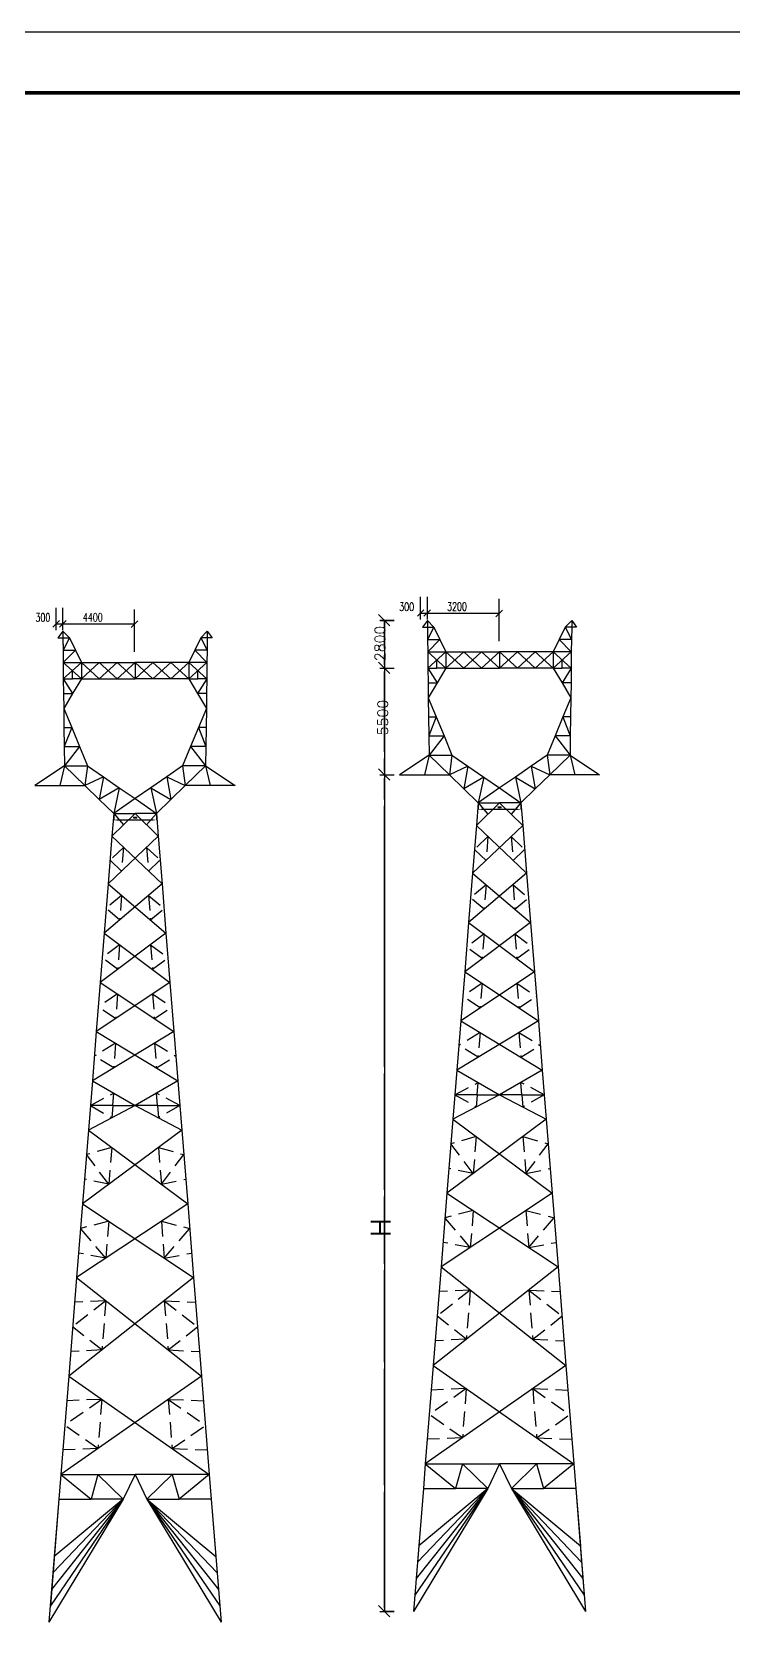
# Model space of a CAD drawing. Header units: millimetres. Extents: x -25344 to 5907, y -19679 to 18215.
# Drawn here: x 4102.9 to 4217.9, y 1079.8 to 1340.6 of the extents above; entities that cross this region are included whole.
import ezdxf

# ---------------------------------------------------------------- set-up
doc = ezdxf.new("R2010")
doc.units = ezdxf.units.MM
doc.linetypes.add('DASHED2', pattern=[7.5, 2.5, -1.25, 2.5, -1.25])
for name, color, linetype, lineweight in [('受力材原始杆件', 1, 'Continuous', 25), ('受力材杆件', 7, 'Continuous', 25), ('辅助材原始杆件', 163, 'DASHED2', 25)]:
    doc.layers.add(name, color=color, linetype=linetype, lineweight=lineweight)
doc.layers.add('标注', color=7, linetype='Continuous')
doc.styles.get("Standard").update_dxf_attribs({"font": 'txt', "bigfont": 'gbcbig.shx'})
doc.styles.add('TBWZ', font='txt.shx', dxfattribs={"width": 0.7, "bigfont": 'hztxt.shx'})

# ---------------------------------------------------------------- blocks, each defined once
blk = doc.blocks.new('_OBLIQUE')
at = {"color": 0, "linetype": 'ByBlock'}
blk.add_line((-0.5, -0.5), (0.5, 0.5), dxfattribs=at)

msp = doc.modelspace()

# ---------------------------------------------------------------- linework, layer by layer
at = {"color": 0}
for p, q in [((3811.02, 1340.63), (4405.02, 1340.63)), ((4159.79, 1245.05), (4161.63, 1243.2)), ((4166.69, 1245.3), (4178.53, 1245.3)), ((4166.69, 1245.3), (4179.55, 1245.3)), ((4106.93, 1243.54), (4118.76, 1243.54)), ((4106.93, 1243.54), (4119.79, 1243.54)), ((4160.76, 1244.06), (4159.99, 1244.06)), ((4159.99, 1244.06), (4162.34, 1244.06)), ((4160, 1244.06), (4162.35, 1244.06)), ((4160.76, 1244.06), (4160.76, 1081.52)), ((4159.78, 1237.24), (4161.62, 1235.39)), ((4159.99, 1236.26), (4162.34, 1236.26)), ((4159.99, 1236.26), (4162.34, 1236.26)), ((4159.79, 1219.75), (4161.63, 1217.9)), ((4159.99, 1218.76), (4162.34, 1218.76)), ((4160, 1218.76), (4162.35, 1218.76)), ((4159.78, 1082.51), (4161.62, 1080.66)), ((4159.99, 1081.53), (4162.34, 1081.53))]:
    msp.add_line(p, q, dxfattribs=at)
at = {"color": 0, "linetype": 'ByBlock'}
for p, q in [((4107.47, 1244.08), (4106.39, 1243)), ((4108.57, 1244.08), (4107.48, 1243)), ((4120.32, 1243.99), (4119.24, 1242.91))]:
    msp.add_line(p, q, dxfattribs=at)
at = {"color": 0, "linetype": 'ByBlock', "lineweight": 25}
msp.add_line((4161.1, 1081.19), (4160.21, 1082.07), dxfattribs=at)
at = {"color": 0, "const_width": 0.6}
msp.add_lwpolyline([(3836.02, 1330.63), (4395.02, 1330.63)], dxfattribs=at)
at = {"layer": '受力材原始杆件', "color": 0}
for p, q in [((4131.7, 1242.3), (4130.63, 1241.23)), ((4131.7, 1242.3), (4132.51, 1241.23)), ((4131.7, 1242.3), (4131.7, 1241.23)), ((4190.39, 1242.98), (4189.41, 1240.97)), ((4191.47, 1244.06), (4190.39, 1242.98)), ((4191.47, 1242.98), (4190.39, 1242.98)), ((4190.39, 1242.98), (4191.43, 1240.97)), ((4191.47, 1242.98), (4191.43, 1240.97)), ((4191.47, 1244.06), (4192.27, 1242.98)), ((4191.47, 1244.06), (4191.47, 1242.98)), ((4192.27, 1242.98), (4191.47, 1242.98)), ((4129.65, 1239.21), (4128.66, 1237.19)), ((4130.63, 1241.23), (4129.65, 1239.21)), ((4131.66, 1239.21), (4129.65, 1239.21)), ((4129.65, 1239.21), (4131.62, 1237.19)), ((4131.7, 1241.23), (4130.63, 1241.23)), ((4130.63, 1241.23), (4131.66, 1239.21)), ((4131.66, 1239.21), (4131.62, 1237.19)), ((4131.7, 1241.23), (4131.66, 1239.21)), ((4132.51, 1241.23), (4131.7, 1241.23)), ((4189.41, 1240.97), (4188.43, 1238.95)), ((4191.43, 1240.97), (4189.41, 1240.97)), ((4189.41, 1240.97), (4191.39, 1238.95)), ((4191.43, 1240.97), (4191.39, 1238.95)), ((4122.8, 1237.19), (4119.86, 1237.19)), ((4119.86, 1237.19), (4122.8, 1234.5)), ((4122.8, 1237.19), (4119.86, 1234.5)), ((4119.86, 1237.19), (4119.86, 1234.5)), ((4125.73, 1237.19), (4122.8, 1237.19)), ((4122.8, 1237.19), (4125.73, 1234.5)), ((4125.73, 1237.19), (4122.8, 1234.5)), ((4128.66, 1237.19), (4125.73, 1237.19)), ((4125.73, 1237.19), (4128.66, 1234.5)), ((4128.66, 1237.19), (4125.73, 1234.5)), ((4131.62, 1237.19), (4128.66, 1237.19)), ((4128.66, 1237.19), (4131.62, 1234.5)), ((4131.62, 1237.19), (4128.66, 1234.5)), ((4128.66, 1237.19), (4128.66, 1234.5)), ((4131.62, 1237.19), (4131.62, 1234.5)), ((4182.56, 1238.95), (4179.63, 1238.95)), ((4179.63, 1238.95), (4182.56, 1236.26)), ((4182.56, 1238.95), (4179.63, 1236.26)), ((4179.63, 1238.95), (4179.63, 1236.26)), ((4185.49, 1238.95), (4182.56, 1238.95)), ((4182.56, 1238.95), (4185.49, 1236.26)), ((4185.49, 1238.95), (4182.56, 1236.26)), ((4188.43, 1238.95), (4185.49, 1238.95)), ((4185.49, 1238.95), (4188.43, 1236.26)), ((4188.43, 1238.95), (4185.49, 1236.26)), ((4191.39, 1238.95), (4188.43, 1238.95)), ((4188.43, 1238.95), (4191.39, 1236.26)), ((4191.39, 1238.95), (4188.43, 1236.26)), ((4188.43, 1238.95), (4188.43, 1236.26)), ((4191.39, 1238.95), (4191.39, 1236.26)), ((4122.8, 1234.5), (4119.86, 1234.5)), ((4125.73, 1234.5), (4122.8, 1234.5)), ((4128.66, 1234.5), (4125.73, 1234.5)), ((4128.66, 1234.5), (4130.11, 1232.08)), ((4128.66, 1234.5), (4130.14, 1234.5)), ((4131.62, 1234.5), (4130.11, 1232.08)), ((4131.62, 1234.5), (4130.14, 1234.5)), ((4131.62, 1234.5), (4131.59, 1232.08)), ((4182.56, 1236.26), (4179.63, 1236.26)), ((4185.49, 1236.26), (4182.56, 1236.26)), ((4188.43, 1236.26), (4185.49, 1236.26)), ((4188.43, 1236.26), (4189.87, 1233.84)), ((4188.43, 1236.26), (4189.91, 1236.26)), ((4191.39, 1236.26), (4189.87, 1233.84)), ((4191.39, 1236.26), (4189.91, 1236.26)), ((4191.39, 1236.26), (4191.35, 1233.84)), ((4131.59, 1232.08), (4130.11, 1232.08)), ((4130.11, 1232.08), (4131.56, 1229.66)), ((4131.59, 1232.08), (4131.56, 1229.66)), ((4191.35, 1233.84), (4189.87, 1233.84)), ((4189.87, 1233.84), (4191.32, 1231.41)), ((4191.32, 1231.41), (4190.02, 1228.27)), ((4191.32, 1231.41), (4191.28, 1228.27)), ((4191.35, 1233.84), (4191.32, 1231.41)), ((4131.56, 1229.66), (4130.26, 1226.52)), ((4131.56, 1229.66), (4131.52, 1226.52)), ((4130.26, 1226.52), (4128.96, 1223.38)), ((4131.52, 1226.52), (4130.26, 1226.52)), ((4130.26, 1226.52), (4131.47, 1223.38)), ((4131.52, 1226.52), (4131.47, 1223.38)), ((4190.02, 1228.27), (4188.72, 1225.13)), ((4191.28, 1228.27), (4190.02, 1228.27)), ((4190.02, 1228.27), (4191.23, 1225.13)), ((4191.28, 1228.27), (4191.23, 1225.13)), ((4188.72, 1225.13), (4187.42, 1222)), ((4191.23, 1225.13), (4188.72, 1225.13)), ((4188.72, 1225.13), (4191.19, 1222)), ((4191.23, 1225.13), (4191.19, 1222)), ((4128.96, 1223.38), (4127.66, 1220.24)), ((4131.47, 1223.38), (4128.96, 1223.38)), ((4128.96, 1223.38), (4131.43, 1220.24)), ((4131.47, 1223.38), (4131.43, 1220.24)), ((4187.42, 1222), (4184.82, 1220.2)), ((4191.19, 1222), (4187.42, 1222)), ((4187.42, 1222), (4187.85, 1218.77)), ((4191.19, 1222), (4187.85, 1218.77)), ((4191.19, 1222), (4196.04, 1218.77)), ((4191.19, 1222), (4191.95, 1218.77)), ((4125.06, 1218.44), (4122.46, 1216.65)), ((4127.66, 1220.24), (4125.06, 1218.44)), ((4125.06, 1218.44), (4128.09, 1217.01)), ((4125.06, 1218.44), (4125.73, 1214.72)), ((4131.43, 1220.24), (4127.66, 1220.24)), ((4127.66, 1220.24), (4128.09, 1217.01)), ((4131.43, 1220.24), (4128.09, 1217.01)), ((4131.43, 1220.24), (4136.28, 1217.01)), ((4131.43, 1220.24), (4132.18, 1217.01)), ((4182.23, 1218.4), (4179.63, 1216.61)), ((4184.82, 1220.2), (4182.23, 1218.4)), ((4182.23, 1218.4), (4185.49, 1216.48)), ((4182.23, 1218.4), (4183.12, 1214.19)), ((4184.82, 1220.2), (4187.85, 1218.77)), ((4184.82, 1220.2), (4185.49, 1216.48)), ((4187.85, 1218.77), (4185.49, 1216.48)), ((4191.95, 1218.77), (4187.85, 1218.77)), ((4196.04, 1218.77), (4191.95, 1218.77)), ((4122.46, 1216.65), (4119.86, 1214.85)), ((4122.46, 1216.65), (4125.73, 1214.72)), ((4122.46, 1216.65), (4123.36, 1212.43)), ((4128.09, 1217.01), (4125.73, 1214.72)), ((4132.18, 1217.01), (4128.09, 1217.01)), ((4136.28, 1217.01), (4132.18, 1217.01)), ((4179.63, 1216.61), (4183.12, 1214.19)), ((4185.49, 1216.48), (4183.12, 1214.19)), ((4119.86, 1214.85), (4123.36, 1212.43)), ((4125.73, 1214.72), (4123.36, 1212.43)), ((4183.12, 1214.19), (4179.63, 1214.19)), ((4179.63, 1214.19), (4183.43, 1210.42)), ((4183.12, 1214.19), (4183.43, 1210.42)), ((4123.36, 1212.43), (4119.86, 1212.43)), ((4119.86, 1212.43), (4123.66, 1208.67)), ((4123.36, 1212.43), (4123.66, 1208.67)), ((4175.83, 1210.42), (4184.05, 1202.62)), ((4183.43, 1210.42), (4184.05, 1202.62)), ((4116.06, 1208.67), (4124.29, 1200.86)), ((4123.66, 1208.67), (4124.29, 1200.86)), ((4175.2, 1202.62), (4184.7, 1194.55)), ((4184.05, 1202.62), (4184.7, 1194.55)), ((4115.44, 1200.86), (4124.93, 1192.79)), ((4124.29, 1200.86), (4124.93, 1192.79)), ((4114.79, 1192.79), (4125.58, 1184.72)), ((4124.93, 1192.79), (4125.58, 1184.72)), ((4174.56, 1194.55), (4185.34, 1186.47)), ((4184.7, 1194.55), (4185.34, 1186.47)), ((4114.15, 1184.72), (4126.23, 1176.64)), ((4125.58, 1184.72), (4126.23, 1176.64)), ((4173.91, 1186.47), (4185.99, 1178.4)), ((4185.34, 1186.47), (4185.99, 1178.4)), ((4113.5, 1176.64), (4126.87, 1168.57)), ((4126.23, 1176.64), (4126.87, 1168.57)), ((4173.26, 1178.4), (4186.63, 1170.33)), ((4185.99, 1178.4), (4186.63, 1170.33)), ((4186.63, 1170.33), (4179.63, 1166.29)), ((4186.63, 1170.33), (4186.96, 1166.29)), ((4126.87, 1168.57), (4119.86, 1164.53)), ((4126.87, 1168.57), (4127.19, 1164.53)), ((4183.29, 1166.29), (4179.63, 1166.29)), ((4179.63, 1166.29), (4187.28, 1162.25)), ((4183.29, 1166.29), (4186.96, 1166.29)), ((4186.96, 1166.29), (4187.28, 1162.25)), ((4123.53, 1164.53), (4119.86, 1164.53)), ((4119.86, 1164.53), (4127.52, 1160.5)), ((4123.53, 1164.53), (4127.19, 1164.53)), ((4127.19, 1164.53), (4127.52, 1160.5)), ((4187.28, 1162.25), (4171, 1150.15)), ((4187.28, 1162.25), (4188.25, 1150.15)), ((4127.52, 1160.5), (4111.24, 1148.39)), ((4127.52, 1160.5), (4128.49, 1148.39)), ((4128.49, 1148.39), (4110.27, 1136.28)), ((4128.49, 1148.39), (4129.45, 1136.28)), ((4188.25, 1150.15), (4170.03, 1138.04)), ((4188.25, 1150.15), (4189.22, 1138.04)), ((4189.22, 1138.04), (4168.74, 1121.89)), ((4189.22, 1138.04), (4190.51, 1121.89)), ((4129.45, 1136.28), (4108.98, 1120.13)), ((4129.45, 1136.28), (4130.75, 1120.13)), ((4190.51, 1121.89), (4167.45, 1105.74)), ((4190.51, 1121.89), (4191.8, 1105.74)), ((4130.75, 1120.13), (4107.69, 1103.99)), ((4130.75, 1120.13), (4132.04, 1103.99)), ((4107.69, 1103.99), (4112.65, 1099.95)), ((4113.78, 1103.99), (4112.65, 1099.95)), ((4113.78, 1103.99), (4117.93, 1099.95)), ((4125.95, 1103.99), (4119.86, 1103.99)), ((4119.86, 1103.99), (4121.8, 1099.95)), ((4132.04, 1103.99), (4125.95, 1103.99)), ((4132.04, 1103.99), (4132.36, 1099.95)), ((4167.45, 1105.74), (4172.41, 1101.71)), ((4173.54, 1105.74), (4172.41, 1101.71)), ((4173.54, 1105.74), (4177.69, 1101.71)), ((4185.71, 1105.74), (4179.63, 1105.74)), ((4179.63, 1105.74), (4181.56, 1101.71)), ((4191.8, 1105.74), (4185.71, 1105.74)), ((4191.8, 1105.74), (4192.12, 1101.71)), ((4167.13, 1101.71), (4172.41, 1101.71)), ((4177.69, 1101.71), (4172.41, 1101.71)), ((4181.56, 1101.71), (4192.88, 1092.29)), ((4181.56, 1101.71), (4193.09, 1089.6)), ((4181.56, 1101.71), (4193.31, 1086.91)), ((4181.56, 1101.71), (4193.52, 1084.22)), ((4181.56, 1101.71), (4193.74, 1081.52)), ((4192.12, 1101.71), (4192.88, 1092.29)), ((4192.12, 1101.71), (4193.09, 1089.6)), ((4192.12, 1101.71), (4193.31, 1086.91)), ((4192.12, 1101.71), (4193.52, 1084.22)), ((4192.12, 1101.71), (4193.74, 1081.52)), ((4107.37, 1099.95), (4112.65, 1099.95)), ((4117.93, 1099.95), (4112.65, 1099.95)), ((4121.8, 1099.95), (4133.11, 1090.53)), ((4121.8, 1099.95), (4133.33, 1087.84)), ((4121.8, 1099.95), (4133.55, 1085.15)), ((4121.8, 1099.95), (4133.76, 1082.46)), ((4121.8, 1099.95), (4133.98, 1079.77)), ((4132.36, 1099.95), (4133.11, 1090.53)), ((4132.36, 1099.95), (4133.33, 1087.84)), ((4132.36, 1099.95), (4133.55, 1085.15)), ((4132.36, 1099.95), (4133.76, 1082.46)), ((4132.36, 1099.95), (4133.98, 1079.77))]:
    msp.add_line(p, q, dxfattribs=at)
at = {"layer": '受力材杆件', "color": 0}
for p, q in [((4108.02, 1242.3), (4107.22, 1241.23)), ((4108.02, 1242.3), (4108.02, 1241.23)), ((4108.02, 1242.3), (4109.1, 1241.23)), ((4167.79, 1244.06), (4166.98, 1242.98)), ((4166.98, 1242.98), (4167.79, 1242.98)), ((4167.79, 1244.06), (4167.79, 1242.98)), ((4167.79, 1244.06), (4168.86, 1242.98)), ((4167.79, 1242.98), (4168.86, 1242.98)), ((4167.79, 1242.98), (4167.83, 1240.97)), ((4168.86, 1242.98), (4167.83, 1240.97)), ((4168.86, 1242.98), (4169.84, 1240.97)), ((4107.22, 1241.23), (4108.02, 1241.23)), ((4108.02, 1241.23), (4109.1, 1241.23)), ((4108.02, 1241.23), (4108.06, 1239.21)), ((4109.1, 1241.23), (4108.06, 1239.21)), ((4108.06, 1239.21), (4110.08, 1239.21)), ((4108.06, 1239.21), (4108.1, 1237.19)), ((4110.08, 1239.21), (4108.1, 1237.19)), ((4109.1, 1241.23), (4110.08, 1239.21)), ((4110.08, 1239.21), (4111.06, 1237.19)), ((4167.83, 1240.97), (4169.84, 1240.97)), ((4167.83, 1240.97), (4167.87, 1238.95)), ((4169.84, 1240.97), (4167.87, 1238.95)), ((4169.84, 1240.97), (4170.83, 1238.95)), ((4108.1, 1237.19), (4111.06, 1237.19)), ((4108.1, 1237.19), (4108.1, 1234.5)), ((4111.06, 1237.19), (4108.1, 1234.5)), ((4108.1, 1237.19), (4111.06, 1234.5)), ((4111.06, 1237.19), (4114, 1237.19)), ((4111.06, 1237.19), (4111.06, 1234.5)), ((4114, 1237.19), (4111.06, 1234.5)), ((4111.06, 1237.19), (4114, 1234.5)), ((4114, 1237.19), (4116.93, 1237.19)), ((4116.93, 1237.19), (4114, 1234.5)), ((4114, 1237.19), (4116.93, 1234.5)), ((4116.93, 1237.19), (4119.86, 1237.19)), ((4119.86, 1237.19), (4116.93, 1234.5)), ((4116.93, 1237.19), (4119.86, 1234.5)), ((4167.87, 1238.95), (4170.83, 1238.95)), ((4167.87, 1238.95), (4167.87, 1236.26)), ((4170.83, 1238.95), (4167.87, 1236.26)), ((4167.87, 1238.95), (4170.83, 1236.26)), ((4170.83, 1238.95), (4173.76, 1238.95)), ((4170.83, 1238.95), (4170.83, 1236.26)), ((4173.76, 1238.95), (4170.83, 1236.26)), ((4170.83, 1238.95), (4173.76, 1236.26)), ((4173.76, 1238.95), (4176.69, 1238.95)), ((4176.69, 1238.95), (4173.76, 1236.26)), ((4173.76, 1238.95), (4176.69, 1236.26)), ((4176.69, 1238.95), (4179.63, 1238.95)), ((4179.63, 1238.95), (4176.69, 1236.26)), ((4176.69, 1238.95), (4179.63, 1236.26)), ((4108.1, 1234.5), (4108.14, 1232.08)), ((4108.1, 1234.5), (4109.62, 1232.08)), ((4108.1, 1234.5), (4109.58, 1234.5)), ((4111.06, 1234.5), (4109.58, 1234.5)), ((4111.06, 1234.5), (4109.62, 1232.08)), ((4111.06, 1234.5), (4114, 1234.5)), ((4114, 1234.5), (4116.93, 1234.5)), ((4116.93, 1234.5), (4119.86, 1234.5)), ((4167.87, 1236.26), (4167.9, 1233.84)), ((4167.87, 1236.26), (4169.38, 1233.84)), ((4167.87, 1236.26), (4169.35, 1236.26)), ((4170.83, 1236.26), (4169.35, 1236.26)), ((4170.83, 1236.26), (4169.38, 1233.84)), ((4170.83, 1236.26), (4173.76, 1236.26)), ((4173.76, 1236.26), (4176.69, 1236.26)), ((4176.69, 1236.26), (4179.63, 1236.26)), ((4108.14, 1232.08), (4109.62, 1232.08)), ((4108.14, 1232.08), (4108.17, 1229.66)), ((4109.62, 1232.08), (4108.17, 1229.66)), ((4167.9, 1233.84), (4169.38, 1233.84)), ((4167.9, 1233.84), (4167.93, 1231.41)), ((4169.38, 1233.84), (4167.93, 1231.41)), ((4167.93, 1231.41), (4167.97, 1228.27)), ((4167.93, 1231.41), (4169.23, 1228.27)), ((4108.17, 1229.66), (4108.21, 1226.52)), ((4108.17, 1229.66), (4109.47, 1226.52)), ((4108.21, 1226.52), (4109.47, 1226.52)), ((4108.21, 1226.52), (4108.26, 1223.38)), ((4109.47, 1226.52), (4108.26, 1223.38)), ((4109.47, 1226.52), (4110.77, 1223.38)), ((4167.97, 1228.27), (4169.23, 1228.27)), ((4167.97, 1228.27), (4168.02, 1225.13)), ((4169.23, 1228.27), (4168.02, 1225.13)), ((4169.23, 1228.27), (4170.53, 1225.13)), ((4168.02, 1225.13), (4170.53, 1225.13)), ((4168.02, 1225.13), (4168.06, 1222)), ((4170.53, 1225.13), (4168.06, 1222)), ((4170.53, 1225.13), (4171.83, 1222)), ((4108.26, 1223.38), (4110.77, 1223.38)), ((4108.26, 1223.38), (4108.3, 1220.24)), ((4110.77, 1223.38), (4108.3, 1220.24)), ((4110.77, 1223.38), (4112.07, 1220.24)), ((4168.06, 1222), (4163.21, 1218.77)), ((4168.06, 1222), (4167.3, 1218.77)), ((4168.06, 1222), (4171.83, 1222)), ((4168.06, 1222), (4171.4, 1218.77)), ((4171.83, 1222), (4171.4, 1218.77)), ((4171.83, 1222), (4174.43, 1220.2)), ((4108.3, 1220.24), (4103.45, 1217.01)), ((4108.3, 1220.24), (4107.54, 1217.01)), ((4108.3, 1220.24), (4112.07, 1220.24)), ((4108.3, 1220.24), (4111.64, 1217.01)), ((4112.07, 1220.24), (4111.64, 1217.01)), ((4114.67, 1218.44), (4111.64, 1217.01)), ((4112.07, 1220.24), (4114.67, 1218.44)), ((4114.67, 1218.44), (4114, 1214.72)), ((4114.67, 1218.44), (4117.26, 1216.65)), ((4163.21, 1218.77), (4167.3, 1218.77)), ((4167.3, 1218.77), (4171.4, 1218.77)), ((4174.43, 1220.2), (4171.4, 1218.77)), ((4171.4, 1218.77), (4173.76, 1216.48)), ((4174.43, 1220.2), (4173.76, 1216.48)), ((4177.03, 1218.4), (4173.76, 1216.48)), ((4174.43, 1220.2), (4177.03, 1218.4)), ((4177.03, 1218.4), (4176.13, 1214.19)), ((4177.03, 1218.4), (4179.63, 1216.61)), ((4103.45, 1217.01), (4107.54, 1217.01)), ((4107.54, 1217.01), (4111.64, 1217.01)), ((4111.64, 1217.01), (4114, 1214.72)), ((4117.26, 1216.65), (4114, 1214.72)), ((4117.26, 1216.65), (4116.37, 1212.43)), ((4117.26, 1216.65), (4119.86, 1214.85)), ((4173.76, 1216.48), (4176.13, 1214.19)), ((4179.63, 1216.61), (4176.13, 1214.19)), ((4114, 1214.72), (4116.37, 1212.43)), ((4119.86, 1214.85), (4116.37, 1212.43)), ((4176.13, 1214.19), (4175.83, 1210.42)), ((4179.63, 1214.19), (4175.83, 1210.42)), ((4176.13, 1214.19), (4179.63, 1214.19)), ((4116.37, 1212.43), (4116.06, 1208.67)), ((4119.86, 1212.43), (4116.06, 1208.67)), ((4116.37, 1212.43), (4119.86, 1212.43)), ((4183.43, 1210.42), (4175.2, 1202.62)), ((4175.83, 1210.42), (4175.2, 1202.62)), ((4123.66, 1208.67), (4115.44, 1200.86)), ((4116.06, 1208.67), (4115.44, 1200.86)), ((4184.05, 1202.62), (4174.56, 1194.55)), ((4175.2, 1202.62), (4174.56, 1194.55)), ((4124.29, 1200.86), (4114.79, 1192.79)), ((4115.44, 1200.86), (4114.79, 1192.79)), ((4124.93, 1192.79), (4114.15, 1184.72)), ((4114.79, 1192.79), (4114.15, 1184.72)), ((4184.7, 1194.55), (4173.91, 1186.47)), ((4174.56, 1194.55), (4173.91, 1186.47)), ((4125.58, 1184.72), (4113.5, 1176.64)), ((4114.15, 1184.72), (4113.5, 1176.64)), ((4185.34, 1186.47), (4173.26, 1178.4)), ((4173.91, 1186.47), (4173.26, 1178.4)), ((4126.23, 1176.64), (4112.86, 1168.57)), ((4113.5, 1176.64), (4112.86, 1168.57)), ((4185.99, 1178.4), (4172.62, 1170.33)), ((4173.26, 1178.4), (4172.62, 1170.33)), ((4172.62, 1170.33), (4172.3, 1166.29)), ((4172.62, 1170.33), (4179.63, 1166.29)), ((4112.86, 1168.57), (4112.53, 1164.53)), ((4112.86, 1168.57), (4119.86, 1164.53)), ((4172.3, 1166.29), (4171.97, 1162.25)), ((4179.63, 1166.29), (4171.97, 1162.25)), ((4175.96, 1166.29), (4172.3, 1166.29)), ((4175.96, 1166.29), (4179.63, 1166.29)), ((4112.53, 1164.53), (4112.21, 1160.5)), ((4119.86, 1164.53), (4112.21, 1160.5)), ((4116.2, 1164.53), (4112.53, 1164.53)), ((4116.2, 1164.53), (4119.86, 1164.53)), ((4171.97, 1162.25), (4171, 1150.15)), ((4171.97, 1162.25), (4188.25, 1150.15)), ((4112.21, 1160.5), (4111.24, 1148.39)), ((4112.21, 1160.5), (4128.49, 1148.39)), ((4111.24, 1148.39), (4110.27, 1136.28)), ((4111.24, 1148.39), (4129.45, 1136.28)), ((4171, 1150.15), (4170.03, 1138.04)), ((4171, 1150.15), (4189.22, 1138.04)), ((4170.03, 1138.04), (4168.74, 1121.89)), ((4170.03, 1138.04), (4190.51, 1121.89)), ((4110.27, 1136.28), (4108.98, 1120.13)), ((4110.27, 1136.28), (4130.75, 1120.13)), ((4168.74, 1121.89), (4167.45, 1105.74)), ((4168.74, 1121.89), (4191.8, 1105.74)), ((4108.98, 1120.13), (4107.69, 1103.99)), ((4108.98, 1120.13), (4132.04, 1103.99)), ((4107.69, 1103.99), (4107.37, 1099.95)), ((4107.69, 1103.99), (4113.78, 1103.99)), ((4113.78, 1103.99), (4119.86, 1103.99)), ((4119.86, 1103.99), (4117.93, 1099.95)), ((4125.95, 1103.99), (4121.8, 1099.95)), ((4125.95, 1103.99), (4127.08, 1099.95)), ((4132.04, 1103.99), (4127.08, 1099.95)), ((4167.45, 1105.74), (4167.13, 1101.71)), ((4167.45, 1105.74), (4173.54, 1105.74)), ((4173.54, 1105.74), (4179.63, 1105.74)), ((4179.63, 1105.74), (4177.69, 1101.71)), ((4185.71, 1105.74), (4181.56, 1101.71)), ((4185.71, 1105.74), (4186.84, 1101.71)), ((4191.8, 1105.74), (4186.84, 1101.71)), ((4167.13, 1101.71), (4165.51, 1081.52)), ((4177.69, 1101.71), (4165.51, 1081.52)), ((4167.13, 1101.71), (4165.73, 1084.22)), ((4177.69, 1101.71), (4165.73, 1084.22)), ((4167.13, 1101.71), (4165.94, 1086.91)), ((4177.69, 1101.71), (4165.94, 1086.91)), ((4167.13, 1101.71), (4166.16, 1089.6)), ((4177.69, 1101.71), (4166.16, 1089.6)), ((4167.13, 1101.71), (4166.38, 1092.29)), ((4177.69, 1101.71), (4166.38, 1092.29)), ((4181.56, 1101.71), (4186.84, 1101.71)), ((4192.12, 1101.71), (4186.84, 1101.71)), ((4107.37, 1099.95), (4105.75, 1079.77)), ((4117.93, 1099.95), (4105.75, 1079.77)), ((4107.37, 1099.95), (4105.97, 1082.46)), ((4117.93, 1099.95), (4105.97, 1082.46)), ((4107.37, 1099.95), (4106.18, 1085.15)), ((4117.93, 1099.95), (4106.18, 1085.15)), ((4107.37, 1099.95), (4106.4, 1087.84)), ((4117.93, 1099.95), (4106.4, 1087.84)), ((4107.37, 1099.95), (4106.61, 1090.53)), ((4117.93, 1099.95), (4106.61, 1090.53)), ((4121.8, 1099.95), (4127.08, 1099.95)), ((4132.36, 1099.95), (4127.08, 1099.95))]:
    msp.add_line(p, q, dxfattribs=at)
at = {"layer": '标注', "color": 0}
for p, q in [((4166.69, 1244.24), (4166.69, 1247.93)), ((4167.79, 1244.24), (4167.79, 1247.93)), ((4179.54, 1243.93), (4179.54, 1247.62)), ((4106.93, 1242.48), (4106.93, 1246.17)), ((4108.02, 1242.48), (4108.02, 1246.17)), ((4119.78, 1242.18), (4119.78, 1245.86)), ((4168.2, 1245.3), (4171.19, 1245.3)), ((4179.54, 1240.67), (4179.54, 1245.53)), ((4108.02, 1242.25), (4108.02, 1241.19)), ((4108.44, 1243.54), (4111.43, 1243.54)), ((4119.78, 1238.91), (4119.78, 1243.77)), ((4162.34, 1244.06), (4160.74, 1244.06)), ((4160.76, 1242.98), (4160.76, 1244.06)), ((4160.76, 1239.49), (4160.76, 1242.45)), ((4160.76, 1242.45), (4160.76, 1241.91)), ((4162.34, 1244.06), (4161.82, 1244.06)), ((4167.79, 1244.01), (4167.79, 1242.95)), ((4167.79, 1242.93), (4167.79, 1241.87)), ((4108.02, 1241.17), (4108.02, 1240.11)), ((4108.1, 1237.14), (4108.1, 1236.08)), ((4160.76, 1236.8), (4160.76, 1238.41)), ((4167.87, 1238.89), (4167.87, 1237.83)), ((4108.1, 1234.45), (4108.1, 1233.39)), ((4160.76, 1222.53), (4160.76, 1235.72)), ((4167.87, 1236.2), (4167.87, 1235.14)), ((4167.93, 1231.36), (4167.93, 1230.3)), ((4108.17, 1229.6), (4108.17, 1228.54)), ((4160.76, 1219.3), (4160.76, 1221.46)), ((4160.76, 1214.73), (4160.76, 1218.23)), ((4160.76, 1170.87), (4160.76, 1213.65)), ((4176.13, 1214.14), (4176.13, 1213.08)), ((4176.67, 1213.1), (4182.59, 1213.1)), ((4183.12, 1214.14), (4183.12, 1213.08)), ((4116.37, 1212.38), (4116.37, 1211.32)), ((4116.9, 1211.35), (4122.82, 1211.35)), ((4123.36, 1212.38), (4123.36, 1211.32)), ((4160.76, 1150.68), (4160.76, 1169.79)), ((4160.76, 1138.57), (4160.76, 1149.61)), ((4160.76, 1122.43), (4160.76, 1137.5)), ((4160.76, 1102.25), (4160.76, 1121.35)), ((4160.76, 1082.06), (4160.76, 1101.17)), ((4162.34, 1081.52), (4160.74, 1081.52)), ((4162.34, 1081.52), (4161.82, 1081.52))]:
    msp.add_line(p, q, dxfattribs=at)
for points in [[(4176.67, 1213.19), (4176.67, 1213.01), (4176.13, 1213.1)], [(4182.59, 1213.01), (4182.59, 1213.19), (4183.12, 1213.1)], [(4116.9, 1211.44), (4116.9, 1211.26), (4116.37, 1211.35)], [(4122.82, 1211.26), (4122.82, 1211.44), (4123.36, 1211.35)]]:
    msp.add_solid(points, dxfattribs=at)
at = {"layer": '辅助材原始杆件', "color": 0}
for p, q in [((4169.35, 1236.26), (4169.35, 1237.6)), ((4189.91, 1236.26), (4189.91, 1237.6)), ((4109.58, 1234.5), (4109.58, 1235.85)), ((4130.14, 1234.5), (4130.14, 1235.85)), ((4176.13, 1214.19), (4177.73, 1212.31)), ((4183.12, 1214.19), (4181.53, 1212.31)), ((4116.37, 1212.43), (4117.96, 1210.55)), ((4123.36, 1212.43), (4121.76, 1210.55)), ((4177.73, 1208.62), (4175.51, 1206.52)), ((4177.73, 1208.62), (4177.41, 1204.72)), ((4181.53, 1208.62), (4181.84, 1204.72)), ((4181.53, 1208.62), (4183.74, 1206.52)), ((4117.96, 1206.86), (4115.75, 1204.77)), ((4117.96, 1206.86), (4117.65, 1202.96)), ((4121.76, 1206.86), (4122.08, 1202.96)), ((4121.76, 1206.86), (4123.98, 1204.77)), ((4177.41, 1204.72), (4175.51, 1206.52)), ((4181.84, 1204.72), (4183.74, 1206.52)), ((4117.65, 1202.96), (4115.75, 1204.77)), ((4122.08, 1202.96), (4123.98, 1204.77)), ((4177.41, 1200.74), (4174.88, 1198.58)), ((4177.41, 1200.74), (4177.09, 1196.7)), ((4181.84, 1200.74), (4182.16, 1196.7)), ((4181.84, 1200.74), (4184.37, 1198.58)), ((4117.65, 1198.98), (4115.12, 1196.83)), ((4117.65, 1198.98), (4117.33, 1194.95)), ((4122.08, 1198.98), (4122.4, 1194.95)), ((4122.08, 1198.98), (4124.61, 1196.83)), ((4177.09, 1196.7), (4174.88, 1198.58)), ((4182.16, 1196.7), (4184.37, 1198.58)), ((4117.33, 1194.95), (4115.12, 1196.83)), ((4122.4, 1194.95), (4124.61, 1196.83)), ((4177.09, 1192.65), (4174.23, 1190.51)), ((4177.09, 1192.65), (4176.77, 1188.61)), ((4182.16, 1192.65), (4182.48, 1188.61)), ((4182.16, 1192.65), (4185.02, 1190.51)), ((4117.33, 1190.89), (4114.47, 1188.75)), ((4117.33, 1190.89), (4117.01, 1186.86)), ((4122.4, 1190.89), (4122.72, 1186.86)), ((4122.4, 1190.89), (4125.26, 1188.75)), ((4176.77, 1188.61), (4174.23, 1190.51)), ((4182.48, 1188.61), (4185.02, 1190.51)), ((4117.01, 1186.86), (4114.47, 1188.75)), ((4122.72, 1186.86), (4125.26, 1188.75)), ((4176.77, 1184.56), (4173.59, 1182.44)), ((4176.77, 1184.56), (4176.44, 1180.53)), ((4182.48, 1184.56), (4182.81, 1180.53)), ((4182.48, 1184.56), (4185.66, 1182.44)), ((4117.01, 1182.81), (4113.83, 1180.68)), ((4117.01, 1182.81), (4116.68, 1178.77)), ((4122.72, 1182.81), (4123.04, 1178.77)), ((4122.72, 1182.81), (4125.9, 1180.68)), ((4176.44, 1180.53), (4173.59, 1182.44)), ((4182.81, 1180.53), (4185.66, 1182.44)), ((4116.68, 1178.77), (4113.83, 1180.68)), ((4123.04, 1178.77), (4125.9, 1180.68)), ((4116.68, 1174.72), (4113.18, 1172.61)), ((4116.68, 1174.72), (4116.36, 1170.69)), ((4123.04, 1174.72), (4123.37, 1170.69)), ((4123.04, 1174.72), (4126.55, 1172.61)), ((4176.44, 1176.48), (4172.94, 1174.36)), ((4176.12, 1172.44), (4172.94, 1174.36)), ((4176.44, 1176.48), (4176.12, 1172.44)), ((4182.81, 1176.48), (4183.13, 1172.44)), ((4182.81, 1176.48), (4186.31, 1174.36)), ((4183.13, 1172.44), (4186.31, 1174.36)), ((4116.36, 1170.69), (4113.18, 1172.61)), ((4123.37, 1170.69), (4126.55, 1172.61)), ((4112.53, 1164.53), (4116.36, 1166.55)), ((4116.2, 1164.53), (4116.36, 1166.55)), ((4123.53, 1164.53), (4123.37, 1166.55)), ((4127.19, 1164.53), (4123.37, 1166.55)), ((4172.3, 1166.29), (4176.12, 1168.31)), ((4172.3, 1166.29), (4175.8, 1164.27)), ((4175.96, 1166.29), (4175.8, 1164.27)), ((4175.96, 1166.29), (4176.12, 1168.31)), ((4183.29, 1166.29), (4183.13, 1168.31)), ((4186.96, 1166.29), (4183.13, 1168.31)), ((4183.29, 1166.29), (4183.45, 1164.27)), ((4186.96, 1166.29), (4183.45, 1164.27)), ((4112.53, 1164.53), (4116.04, 1162.52)), ((4116.2, 1164.53), (4116.04, 1162.52)), ((4123.53, 1164.53), (4123.69, 1162.52)), ((4127.19, 1164.53), (4123.69, 1162.52)), ((4175.8, 1159.41), (4171.65, 1158.22)), ((4175.8, 1159.41), (4175.31, 1153.35)), ((4183.45, 1159.41), (4183.94, 1153.35)), ((4183.45, 1159.41), (4187.6, 1158.22)), ((4116.04, 1157.65), (4111.89, 1156.46)), ((4115.55, 1151.6), (4111.89, 1156.46)), ((4116.04, 1157.65), (4115.55, 1151.6)), ((4123.69, 1157.65), (4124.18, 1151.6)), ((4123.69, 1157.65), (4127.84, 1156.46)), ((4124.18, 1151.6), (4127.84, 1156.46)), ((4175.31, 1153.35), (4171.65, 1158.22)), ((4183.94, 1153.35), (4187.6, 1158.22)), ((4175.31, 1153.35), (4171.33, 1154.18)), ((4183.94, 1153.35), (4187.92, 1154.18)), ((4115.55, 1151.6), (4111.57, 1152.43)), ((4124.18, 1151.6), (4128.16, 1152.43)), ((4115.55, 1145.52), (4110.92, 1144.35)), ((4115.55, 1145.52), (4115.07, 1139.47)), ((4124.18, 1145.52), (4124.66, 1139.47)), ((4124.18, 1145.52), (4128.81, 1144.35)), ((4175.31, 1147.28), (4170.68, 1146.11)), ((4174.83, 1141.22), (4170.68, 1146.11)), ((4175.31, 1147.28), (4174.83, 1141.22)), ((4183.94, 1147.28), (4184.42, 1141.22)), ((4183.94, 1147.28), (4188.57, 1146.11)), ((4184.42, 1141.22), (4188.57, 1146.11)), ((4115.07, 1139.47), (4110.92, 1144.35)), ((4124.66, 1139.47), (4128.81, 1144.35)), ((4115.07, 1139.47), (4110.6, 1140.32)), ((4124.66, 1139.47), (4129.13, 1140.32)), ((4174.83, 1141.22), (4170.36, 1142.07)), ((4184.42, 1141.22), (4188.89, 1142.07)), ((4115.07, 1132.5), (4109.63, 1128.21)), ((4115.07, 1132.5), (4109.95, 1132.24)), ((4115.07, 1132.5), (4114.42, 1124.42)), ((4124.66, 1132.5), (4125.31, 1124.42)), ((4124.66, 1132.5), (4129.78, 1132.24)), ((4124.66, 1132.5), (4130.1, 1128.21)), ((4174.83, 1134.25), (4169.39, 1129.96)), ((4174.83, 1134.25), (4169.71, 1134)), ((4174.83, 1134.25), (4174.18, 1126.18)), ((4184.42, 1134.25), (4185.07, 1126.18)), ((4184.42, 1134.25), (4189.54, 1134)), ((4184.42, 1134.25), (4189.86, 1129.96)), ((4174.18, 1126.18), (4169.39, 1129.96)), ((4185.07, 1126.18), (4189.86, 1129.96)), ((4114.42, 1124.42), (4109.63, 1128.21)), ((4125.31, 1124.42), (4130.1, 1128.21)), ((4114.42, 1124.42), (4109.3, 1124.17)), ((4125.31, 1124.42), (4130.42, 1124.17)), ((4174.18, 1126.18), (4169.07, 1125.93)), ((4185.07, 1126.18), (4190.19, 1125.93)), ((4174.18, 1118.08), (4168.1, 1113.82)), ((4174.18, 1118.08), (4168.42, 1117.85)), ((4174.18, 1118.08), (4173.54, 1110.01)), ((4185.07, 1118.08), (4185.71, 1110.01)), ((4185.07, 1118.08), (4190.83, 1117.85)), ((4185.07, 1118.08), (4191.15, 1113.82)), ((4114.42, 1116.32), (4108.34, 1112.06)), ((4114.42, 1116.32), (4108.66, 1116.1)), ((4114.42, 1116.32), (4113.78, 1108.25)), ((4125.31, 1116.32), (4125.95, 1108.25)), ((4125.31, 1116.32), (4131.07, 1116.1)), ((4125.31, 1116.32), (4131.39, 1112.06)), ((4113.78, 1108.25), (4108.34, 1112.06)), ((4125.95, 1108.25), (4131.39, 1112.06)), ((4173.54, 1110.01), (4168.1, 1113.82)), ((4185.71, 1110.01), (4191.15, 1113.82)), ((4173.54, 1110.01), (4167.77, 1109.78)), ((4185.71, 1110.01), (4191.48, 1109.78)), ((4113.78, 1108.25), (4108.01, 1108.02)), ((4125.95, 1108.25), (4131.72, 1108.02))]:
    msp.add_line(p, q, dxfattribs=at)

# ---------------------------------------------------------------- block references
at = {"layer": '标注', "color": 0, "xscale": 1.087039800000001, "yscale": 1.087039800000001, "zscale": 1.087039800000001, "rotation": 180}
for p in [(4166.69, 1245.3), (4167.78, 1245.3), (4179.54, 1245.21)]:
    msp.add_blockref('_OBLIQUE', p, dxfattribs=at)

# ---------------------------------------------------------------- texts
at = {"layer": '标注', "color": 0, "style": 'TBWZ', "width": 0.7}
for s, p in [('300', (4103.52, 1243.89)), ('4400', (4111.3, 1243.92))]:
    msp.add_text(s, height=1.359, dxfattribs=at).set_placement(p)
at = {"layer": '标注', "color": 0}
msp.add_text('2600', height=0.17, dxfattribs=at).set_placement((4119.58, 1211.64))
at = {"layer": '标注', "color": 0, "char_height": 1.359, "attachment_point": 5, "style": 'TBWZ'}
for s, insert in [('\\A1;300', (4164.39, 1246.32)), ('3200', (4172.65, 1246.36))]:
    msp.add_mtext(s, dxfattribs=dict(at, insert=insert))
at = {"layer": '标注', "color": 0, "attachment_point": 8, "rotation": 90}
for s, insert, char_height in [('2800', (4160.86, 1240.31), 1.695), ('5500', (4161.32, 1228.16), 1.695), ('H', (4161.76, 1144.52), 3.26)]:
    msp.add_mtext(s, dxfattribs=dict(at, insert=insert, char_height=char_height))
at = {"layer": '标注', "color": 0, "insert": (4179.63, 1213.34), "char_height": 0.17, "attachment_point": 8}
msp.add_mtext('2600', dxfattribs=at)

doc.saveas('drawing.dxf')
